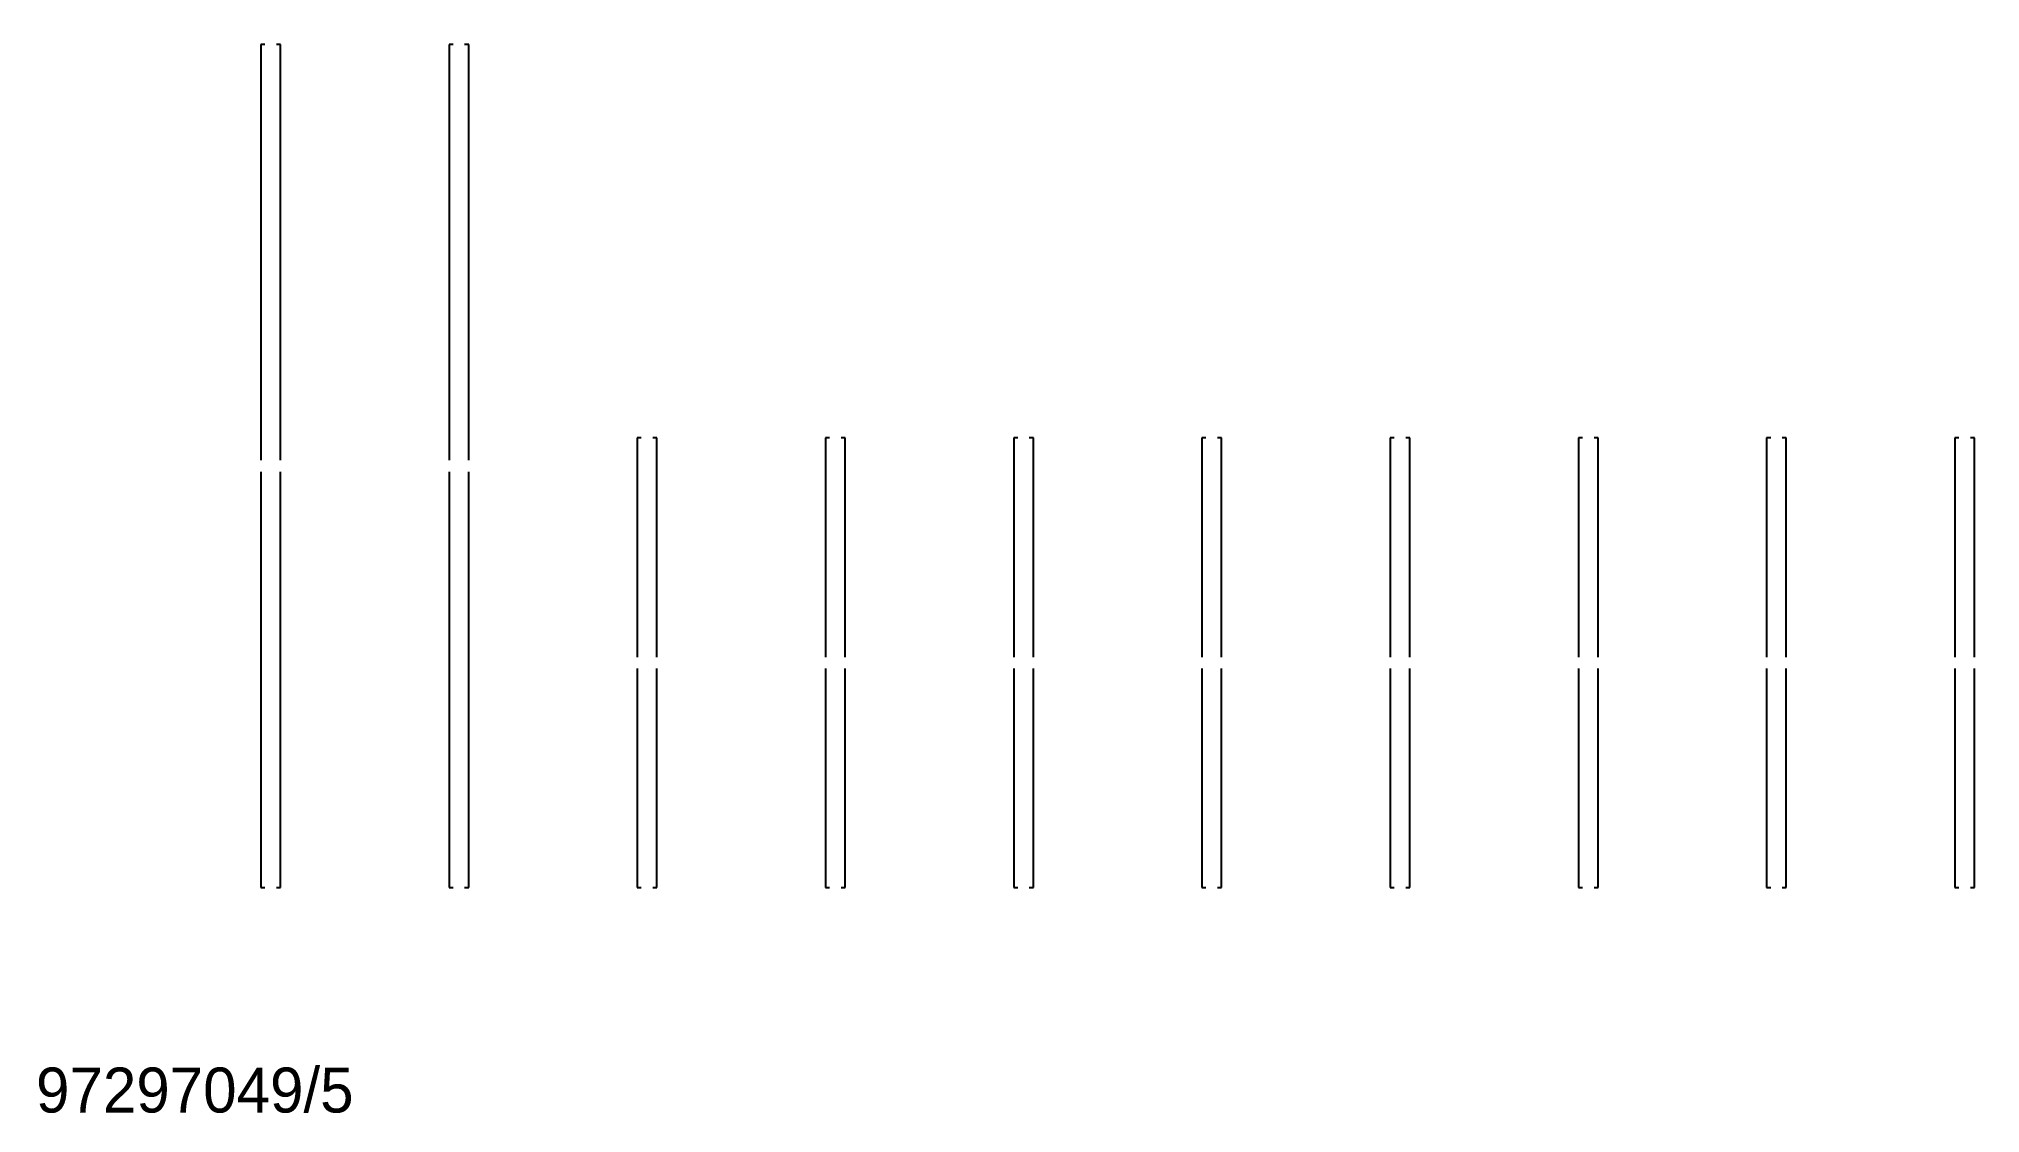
# Model space of a CAD drawing. Extents: x 11 to 356, y 10 to 201.
import ezdxf

# ---------------------------------------------------------------- set-up
doc = ezdxf.new("R2010")
doc.units = 0

msp = doc.modelspace()

# ---------------------------------------------------------------- linework, layer by layer
for p, q in [((53.5, 200), (50, 200)), ((50, 200), (50, 50)), ((53.5, 50), (53.5, 200)), ((87, 200), (83.5, 200)), ((83.5, 200), (83.5, 50)), ((87, 50), (87, 200)), ((120.5, 130), (117, 130)), ((117, 130), (117, 50)), ((120.5, 50), (120.5, 130)), ((154, 130), (150.5, 130)), ((150.5, 130), (150.5, 50)), ((154, 50), (154, 130)), ((187.5, 130), (184, 130)), ((184, 130), (184, 50)), ((187.5, 50), (187.5, 130)), ((221, 130), (217.5, 130)), ((217.5, 130), (217.5, 50)), ((221, 50), (221, 130)), ((254.5, 130), (251, 130)), ((251, 130), (251, 50)), ((254.5, 50), (254.5, 130)), ((288, 130), (284.5, 130)), ((284.5, 130), (284.5, 50)), ((288, 50), (288, 130)), ((321.5, 130), (318, 130)), ((318, 130), (318, 50)), ((321.5, 50), (321.5, 130)), ((355, 130), (351.5, 130)), ((351.5, 130), (351.5, 50)), ((355, 50), (355, 130)), ((50, 50), (53.5, 50)), ((83.5, 50), (87, 50)), ((117, 50), (120.5, 50)), ((150.5, 50), (154, 50)), ((184, 50), (187.5, 50)), ((217.5, 50), (221, 50)), ((251, 50), (254.5, 50)), ((284.5, 50), (288, 50)), ((318, 50), (321.5, 50)), ((351.5, 50), (355, 50))]:
    msp.add_line(p, q)

# ---------------------------------------------------------------- texts
msp.add_text('97297049/5', height=8).set_placement((10, 10))

# ---------------------------------------------------------------- next in the draw order: wipeouts: each hides what was drawn before it
for points in [[(50.75, 199), (52.75, 199), (52.75, 201), (50.75, 201)], [(84.25, 199), (86.25, 199), (86.25, 201), (84.25, 201)], [(117.75, 129), (119.75, 129), (119.75, 131), (117.75, 131)], [(151.25, 129), (153.25, 129), (153.25, 131), (151.25, 131)], [(184.75, 129), (186.75, 129), (186.75, 131), (184.75, 131)], [(218.25, 129), (220.25, 129), (220.25, 131), (218.25, 131)], [(251.75, 129), (253.75, 129), (253.75, 131), (251.75, 131)], [(285.25, 129), (287.25, 129), (287.25, 131), (285.25, 131)], [(318.75, 129), (320.75, 129), (320.75, 131), (318.75, 131)], [(352.25, 129), (354.25, 129), (354.25, 131), (352.25, 131)], [(49, 124), (51, 124), (51, 126), (49, 126)], [(82.5, 124), (84.5, 124), (84.5, 126), (82.5, 126)], [(116, 89), (118, 89), (118, 91), (116, 91)], [(149.5, 89), (151.5, 89), (151.5, 91), (149.5, 91)], [(183, 89), (185, 89), (185, 91), (183, 91)], [(216.5, 89), (218.5, 89), (218.5, 91), (216.5, 91)], [(250, 89), (252, 89), (252, 91), (250, 91)], [(283.5, 89), (285.5, 89), (285.5, 91), (283.5, 91)], [(317, 89), (319, 89), (319, 91), (317, 91)], [(350.5, 89), (352.5, 89), (352.5, 91), (350.5, 91)], [(50.75, 49), (52.75, 49), (52.75, 51), (50.75, 51)], [(84.25, 49), (86.25, 49), (86.25, 51), (84.25, 51)], [(117.75, 49), (119.75, 49), (119.75, 51), (117.75, 51)], [(151.25, 49), (153.25, 49), (153.25, 51), (151.25, 51)], [(184.75, 49), (186.75, 49), (186.75, 51), (184.75, 51)], [(218.25, 49), (220.25, 49), (220.25, 51), (218.25, 51)], [(251.75, 49), (253.75, 49), (253.75, 51), (251.75, 51)], [(285.25, 49), (287.25, 49), (287.25, 51), (285.25, 51)], [(318.75, 49), (320.75, 49), (320.75, 51), (318.75, 51)], [(352.25, 49), (354.25, 49), (354.25, 51), (352.25, 51)]]:
    msp.add_wipeout(points)

# ---------------------------------------------------------------- next in the draw order: wipeouts: each hides what was drawn before it
for points in [[(52.5, 124), (54.5, 124), (54.5, 126), (52.5, 126)], [(86, 124), (88, 124), (88, 126), (86, 126)], [(119.5, 89), (121.5, 89), (121.5, 91), (119.5, 91)], [(153, 89), (155, 89), (155, 91), (153, 91)], [(186.5, 89), (188.5, 89), (188.5, 91), (186.5, 91)], [(220, 89), (222, 89), (222, 91), (220, 91)], [(253.5, 89), (255.5, 89), (255.5, 91), (253.5, 91)], [(287, 89), (289, 89), (289, 91), (287, 91)], [(320.5, 89), (322.5, 89), (322.5, 91), (320.5, 91)], [(354, 89), (356, 89), (356, 91), (354, 91)]]:
    msp.add_wipeout(points)

doc.saveas('drawing.dxf')
